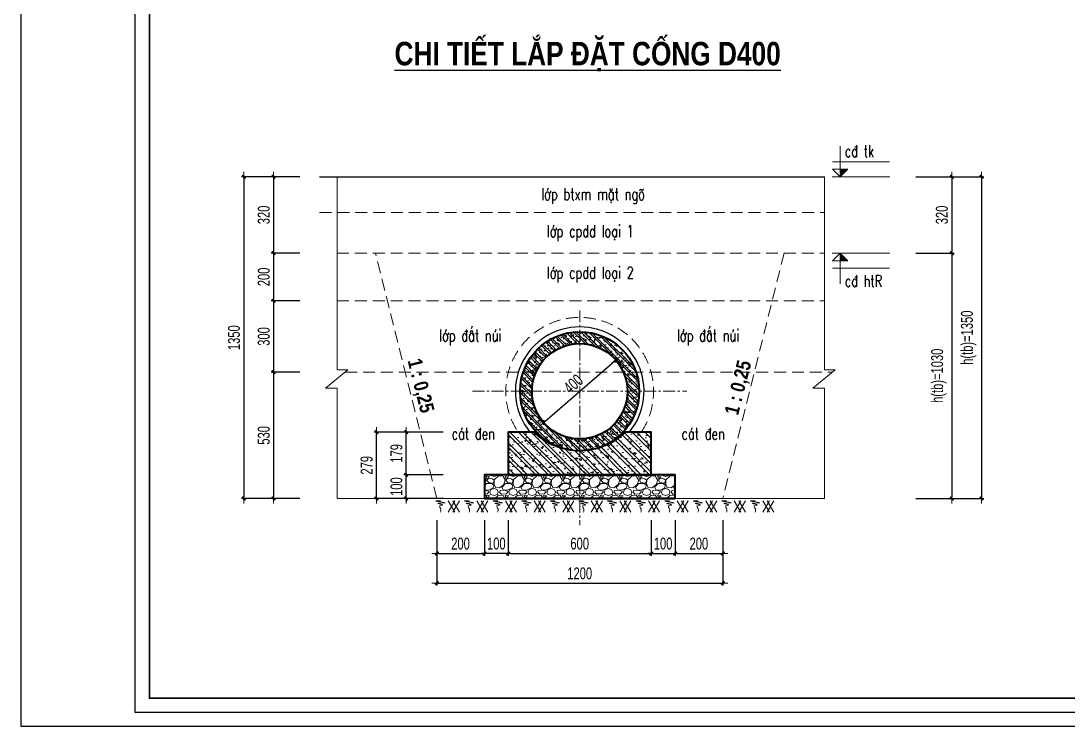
# Model space of a CAD drawing. Header units: inches. Extents: x 2792 to 53517, y -20644 to 27576.
# Drawn here: x 26431 to 30825, y 14196 to 17155 of the extents above; entities that cross this region are included whole.
import ezdxf
from ezdxf.enums import TextEntityAlignment as Align

# ---------------------------------------------------------------- set-up
doc = ezdxf.new("R2010")
doc.units = ezdxf.units.IN
doc.header["$MEASUREMENT"] = 0
doc.linetypes.add('CENTERX2', pattern=[4, 2.5, -0.5, 0.5, -0.5])
doc.linetypes.add('HIDDEN', pattern=[0.375, 0.25, -0.125])
for name, color, linetype, lineweight in [('2 - Text2', 2, 'Continuous', 20), ('LC Dim', 8, 'Continuous', 18), ('LC Hatch', 252, 'Continuous', 9), ('LC ISO', 153, 'Continuous', 13), ('LC Khac', 4, 'Continuous', 9), ('LC MANH DUT', 35, 'HIDDEN', 5), ('LC Net dam2', 6, 'Continuous', 40), ('LC Net manh', 9, 'Continuous', 5), ('LC Net thay', 7, 'Continuous', 25), ('LC Text1', 3, 'Continuous', 20), ('LC Text2', 7, 'Continuous', 25), ('TEXT', 7, 'Continuous', 20), ('THEP', 1, 'Continuous', 35), ('truc', 1, 'CENTERX2', 15)]:
    doc.layers.add(name, color=color, linetype=linetype, lineweight=lineweight)
doc.layers.add('ENTTNTHIETKE1', color=2, linetype='Continuous')
doc.layers.add('KHUNGTEN', color=5, linetype='Continuous')
doc.styles.add('EG 1', font='')
doc.styles.add('HOATBIF', font='hoatbif.shx', dxfattribs={"width": 0.7})
doc.styles.add('LC 3', font='vnsimli.shx', dxfattribs={"width": 0.75})
doc.styles.add('LC3', font='', dxfattribs={"width": 0.8})
doc.styles.add('TCK', font='', dxfattribs={"width": 0.85, "height": 200})
doc.styles.get('EG 1').set_extended_font_data('.VnAvantH', bold=True)
doc.styles.get('LC3').set_extended_font_data('.VnArialH', bold=True)
doc.styles.get('TCK').set_extended_font_data('.VnAvantH', bold=True)
doc.dimstyles.new('1-100(1-25)', dxfattribs={"dimscale": 25, "dimtxt": 2.5, "dimasz": 0.35, "dimexe": 0.5, "dimexo": 0, "dimgap": 0.8, "dimtad": 1, "dimdec": 0, "dimzin": 0, "dimdsep": 46, "dimtxsty": 'HOATBIF', "dimblk1": 'DOT', "dimblk2": 'DOT', "dimsah": 1, "dimcen": -1, "dimdle": 1, "dimclrd": 256, "dimclre": 256, "dimclrt": 4, "dimadec": 3, "dimazin": 2, "dimtfac": 0.3333333333333333, "dimtdec": 0, "dimtix": 1, "dimtmove": 2, "dimatfit": 3, "dimldrblk": 'DOT', "dimfxl": 1, "dimtvp": 0.8333333333333331, "dimtolj": 1, "dimtzin": 0, "dimarcsym": 0})

# ---------------------------------------------------------------- blocks, each defined once
blk = doc.blocks.new('TIEUDE1')
at = {"layer": '2 - Text2', "color": 7, "style": 'EG 1'}
blk.add_attdef('TIªU§Ò', text='', height=5, dxfattribs=at).set_placement((0, 0), align=Align.BOTTOM_CENTER)
blk.add_attdef('TL', text='', height=3, dxfattribs=at).set_placement((0, -2), align=Align.TOP_CENTER)
blk = doc.blocks.new('khung vpn')
at = {"layer": 'Defpoints'}
for p, q in [((52498.75819758818, -4195.445519303803), (52498.75819758818, -4235.275694307393)), ((52498.75819758818, -4235.275694307393), (52556.45964432618, -4235.275694307393))]:
    blk.add_line(p, q, dxfattribs=at)
at = {"layer": 'KHUNGTEN'}
blk.add_lwpolyline([(52556.24304850244, -4234.884980830777), (52502.04792260095, -4234.884980830777), (52502.04792260095, -4195.662115130224), (52556.24304850244, -4195.662115130224)], close=True, dxfattribs=at)
at = {"layer": 'THEP'}
blk.add_lwpolyline([(52555.83215303945, -4234.474085367845), (52502.45881806394, -4234.474085367845), (52502.45881806394, -4196.073010593269), (52555.83215303945, -4196.073010593269)], close=True, dxfattribs=at)
blk = doc.blocks.new('mat dat')
at = {"layer": 'LC Net manh'}
for p, q in [((2.00000000003638, 1.818989403545856e-12), (3.732050807600899, -2.999999999998181)), ((3.732050807600899, 1.818989403545856e-12), (2.00000000003638, -2.999999999998181)), ((3.14573417804786, 1.818989403545856e-12), (4.877784985619655, -2.999999999998181)), ((4.877784985619655, 1.818989403545856e-12), (3.14573417804786, -2.999999999998181))]:
    blk.add_line(p, q, dxfattribs=at)
blk.add_spline([(3.637978807091713e-11, 1.818989403545856e-12), (-1.212821380155219, -0.1153853967716714), (1.212817757594166, -0.5192312380622752), (-0.7507943602031446, -0.75), (0.5775310579992947, -1.096154158707577), (-0.2310153212529258, -1.326922920643483), (0.05775201904179994, -2.192308317416973), (3.637978807091713e-11, -2.999999999998181)], degree=3, dxfattribs=at)
blk = doc.blocks.new('*U159')
at = {"layer": 'LC Net manh', "xscale": 16.16576126750787, "yscale": 16.16576126750787, "zscale": 16.16576126750787}
blk.add_blockref('mat dat', (-28.63747561891214, 24.2486419012324), dxfattribs=at)
blk = doc.blocks.new('*U158')
at = {"layer": 'LC Net manh', "color": 0, "linetype": 'ByBlock', "lineweight": -2, "transparency": 16777216}
for p in [(0, 0), (120, 0), (240.0000000000001, 0), (360.0000000000001, 0), (480.0000000000001, 0), (600.0000000000001, 0), (720.0000000000002, 0), (840.0000000000002, 0), (960.0000000000002, 0), (1080, 0), (1200, 0), (1320, 0)]:
    blk.add_blockref('*U159', p, dxfattribs=at)
blk = doc.blocks.new('DOT')
at = {"layer": 'LC Dim'}
blk.add_line((-3, 0), (3, 0), dxfattribs=at)
at = {"layer": 'LC Dim', "color": 4}
blk.add_line((-1, -1), (1, 1), dxfattribs=at)
blk.add_lwpolyline([(0.5, 1), (-1, -0.5), (-0.5, -1), (1, 0.5)], close=True, dxfattribs=at)
blk = doc.blocks.new('*D250')
at = {"layer": 'Defpoints', "color": 0, "transparency": 16777216}
for p in [(28175.86688091682, 15059.48892376646), (28375.86688091682, 15059.48892376646), (28375.86688091682, 14920.46315335696)]:
    blk.add_point(p, dxfattribs=at)
at = {"layer": 'LC Dim', "lineweight": -2, "transparency": 16777216}
for p, q in [((28175.86688091682, 15059.48892376646), (28175.86688091682, 14910.46315335696)), ((28375.86688091682, 15059.48892376646), (28375.86688091682, 14910.46315335696)), ((28182.86688091682, 14920.46315335696), (28368.86688091682, 14920.46315335696))]:
    blk.add_line(p, q, dxfattribs=at)
at = {"layer": 'LC Dim', "lineweight": -2, "transparency": 16777216, "xscale": 7, "yscale": 7, "zscale": 7, "rotation": 180}
blk.add_blockref('DOT', (28175.86688091682, 14920.46315335696), dxfattribs=at)
at = {"layer": 'LC Dim', "lineweight": -2, "transparency": 16777216, "xscale": 7, "yscale": 7, "zscale": 7}
blk.add_blockref('DOT', (28375.86688091682, 14920.46315335696), dxfattribs=at)
at = {"layer": 'LC Dim', "color": 4, "transparency": 16777216, "insert": (28275.86688091682, 14961.46315335696), "char_height": 50, "attachment_point": 5, "style": 'HOATBIF'}
blk.add_mtext('\\A1;200', dxfattribs=at)
blk = doc.blocks.new('_Dot')
at = {"color": 0, "linetype": 'ByBlock', "lineweight": -2}
blk.add_line((-0.5, 0), (-1, 0), dxfattribs=at)
at = {"color": 0, "linetype": 'ByBlock', "const_width": 0.5}
blk.add_lwpolyline([(-0.25, 0, 1), (0.25, 0, 1)], format="xyb", close=True, dxfattribs=at)
blk = doc.blocks.new('*D251')
at = {"layer": 'Defpoints', "color": 0, "transparency": 16777216}
for p in [(28475.85474482732, 15059.48892376646), (29075.69240657049, 15059.48892376646), (29075.69240657049, 14920.46315335696)]:
    blk.add_point(p, dxfattribs=at)
at = {"layer": 'LC Dim', "lineweight": -2, "transparency": 16777216}
for p, q in [((28475.85474482732, 15059.48892376646), (28475.85474482732, 14910.46315335696)), ((29075.69240657049, 15059.48892376646), (29075.69240657049, 14910.46315335696)), ((28482.85474482732, 14920.46315335696), (29068.69240657049, 14920.46315335696))]:
    blk.add_line(p, q, dxfattribs=at)
at = {"layer": 'LC Dim', "lineweight": -2, "transparency": 16777216, "xscale": 7, "yscale": 7, "zscale": 7, "rotation": 180}
blk.add_blockref('DOT', (28475.85474482732, 14920.46315335696), dxfattribs=at)
at = {"layer": 'LC Dim', "lineweight": -2, "transparency": 16777216, "xscale": 7, "yscale": 7, "zscale": 7}
blk.add_blockref('DOT', (29075.69240657049, 14920.46315335696), dxfattribs=at)
at = {"layer": 'LC Dim', "color": 4, "transparency": 16777216, "insert": (28775.77357569891, 14961.46315335696), "char_height": 50, "attachment_point": 5, "style": 'HOATBIF'}
blk.add_mtext('\\A1;600', dxfattribs=at)
blk = doc.blocks.new('*D252')
at = {"layer": 'Defpoints', "color": 0, "transparency": 16777216}
for p in [(29175.84260849941, 15059.48892376646), (29375.86688091682, 15059.48892376646), (29375.86688091682, 14920.46315335696)]:
    blk.add_point(p, dxfattribs=at)
at = {"layer": 'LC Dim', "lineweight": -2, "transparency": 16777216}
for p, q in [((29175.84260849941, 15059.48892376646), (29175.84260849941, 14910.46315335696)), ((29375.86688091682, 15059.48892376646), (29375.86688091682, 14910.46315335696)), ((29182.84260849941, 14920.46315335696), (29368.86688091682, 14920.46315335696))]:
    blk.add_line(p, q, dxfattribs=at)
at = {"layer": 'LC Dim', "lineweight": -2, "transparency": 16777216, "xscale": 7, "yscale": 7, "zscale": 7, "rotation": 180}
blk.add_blockref('DOT', (29175.84260849941, 14920.46315335696), dxfattribs=at)
at = {"layer": 'LC Dim', "lineweight": -2, "transparency": 16777216, "xscale": 7, "yscale": 7, "zscale": 7}
blk.add_blockref('DOT', (29375.86688091682, 14920.46315335696), dxfattribs=at)
at = {"layer": 'LC Dim', "color": 4, "transparency": 16777216, "insert": (29275.85474470811, 14961.46315335696), "char_height": 50, "attachment_point": 5, "style": 'HOATBIF'}
blk.add_mtext('\\A1;200', dxfattribs=at)
blk = doc.blocks.new('*D253')
at = {"layer": 'Defpoints', "color": 0, "transparency": 16777216}
for p in [(28175.86688091682, 15059.48892376646), (29375.86688091682, 15059.48892376646), (29375.86688091682, 14795.46315335696)]:
    blk.add_point(p, dxfattribs=at)
at = {"layer": 'LC Dim', "lineweight": -2, "transparency": 16777216}
for p, q in [((28175.86688091682, 15059.48892376646), (28175.86688091682, 14785.46315335696)), ((29375.86688091682, 15059.48892376646), (29375.86688091682, 14785.46315335696)), ((28182.86688091682, 14795.46315335696), (29368.86688091682, 14795.46315335696))]:
    blk.add_line(p, q, dxfattribs=at)
at = {"layer": 'LC Dim', "lineweight": -2, "transparency": 16777216, "xscale": 7, "yscale": 7, "zscale": 7, "rotation": 180}
blk.add_blockref('DOT', (28175.86688091682, 14795.46315335696), dxfattribs=at)
at = {"layer": 'LC Dim', "lineweight": -2, "transparency": 16777216, "xscale": 7, "yscale": 7, "zscale": 7}
blk.add_blockref('DOT', (29375.86688091682, 14795.46315335696), dxfattribs=at)
at = {"layer": 'LC Dim', "color": 4, "transparency": 16777216, "insert": (28775.86688091682, 14836.46315335696), "char_height": 50, "attachment_point": 5, "style": 'HOATBIF'}
blk.add_mtext('\\A1;1200', dxfattribs=at)
blk = doc.blocks.new('*D225')
at = {"layer": 'Defpoints', "color": 0, "transparency": 16777216}
for p in [(30186.00000000001, 16500.83665322743), (30186.00000000001, 16180.83771563692), (30336.45361958375, 16180.83771563692)]:
    blk.add_point(p, dxfattribs=at)
at = {"layer": 'LC Dim', "lineweight": -2, "transparency": 16777216}
for p, q in [((30186.00000000001, 16500.83665322743), (30346.45361958375, 16500.83665322743)), ((30336.45361958375, 16493.83665322743), (30336.45361958375, 16187.83771563692)), ((30186.00000000001, 16180.83771563692), (30346.45361958375, 16180.83771563692))]:
    blk.add_line(p, q, dxfattribs=at)
at = {"layer": 'LC Dim', "lineweight": -2, "transparency": 16777216, "xscale": 7, "yscale": 7, "zscale": 7}
for p, rotation in [((30336.45361958375, 16500.83665322743), 90), ((30336.45361958375, 16180.83771563692), 270)]:
    blk.add_blockref('DOT', p, dxfattribs=dict(at, rotation=rotation))
at = {"layer": 'LC Dim', "color": 4, "transparency": 16777216, "insert": (30295.45361958375, 16340.83718443216), "char_height": 50, "attachment_point": 5, "rotation": 90, "style": 'HOATBIF'}
blk.add_mtext('\\A1;320', dxfattribs=at)
blk = doc.blocks.new('*D226')
at = {"layer": 'Defpoints', "color": 0, "transparency": 16777216}
for p in [(30186.00000000001, 16180.83771563692), (30186.00000000001, 15150.8368407514), (30336.95645770644, 15150.8368407514)]:
    blk.add_point(p, dxfattribs=at)
at = {"layer": 'LC Dim', "lineweight": -2, "transparency": 16777216}
for p, q in [((30186.00000000001, 16180.83771563692), (30346.95645770644, 16180.83771563692)), ((30336.95645770644, 16173.83771563692), (30336.95645770644, 15157.8368407514)), ((30186.00000000001, 15150.8368407514), (30346.95645770644, 15150.8368407514))]:
    blk.add_line(p, q, dxfattribs=at)
at = {"layer": 'LC Dim', "lineweight": -2, "transparency": 16777216, "xscale": 7, "yscale": 7, "zscale": 7}
for p, rotation in [((30336.95645770644, 16180.83771563692), 90), ((30336.95645770644, 15150.8368407514), 270)]:
    blk.add_blockref('DOT', p, dxfattribs=dict(at, rotation=rotation))
at = {"layer": 'LC Dim', "color": 4, "transparency": 16777216, "insert": (30282.8612196112, 15665.83727819415), "char_height": 50, "attachment_point": 5, "rotation": 90, "style": 'HOATBIF'}
blk.add_mtext('\\A1;h(tb)=1030', dxfattribs=at)
blk = doc.blocks.new('*D227')
at = {"layer": 'Defpoints', "color": 0, "transparency": 16777216}
for p in [(30186.00000000001, 16500.83665322743), (30186.00000000001, 15150.83684075186), (30461.95645770543, 15150.83684075186)]:
    blk.add_point(p, dxfattribs=at)
at = {"layer": 'LC Dim', "lineweight": -2, "transparency": 16777216}
for p, q in [((30186.00000000001, 16500.83665322743), (30471.95645770543, 16500.83665322743)), ((30461.95645770543, 16493.83665322743), (30461.95645770543, 15157.83684075186)), ((30186.00000000001, 15150.83684075186), (30471.95645770543, 15150.83684075186))]:
    blk.add_line(p, q, dxfattribs=at)
at = {"layer": 'LC Dim', "lineweight": -2, "transparency": 16777216, "xscale": 7, "yscale": 7, "zscale": 7}
for p, rotation in [((30461.95645770543, 16500.83665322743), 90), ((30461.95645770543, 15150.83684075186), 270)]:
    blk.add_blockref('DOT', p, dxfattribs=dict(at, rotation=rotation))
at = {"layer": 'LC Dim', "color": 4, "transparency": 16777216, "insert": (30407.86121961019, 15825.83674698963), "char_height": 50, "attachment_point": 5, "rotation": 90, "style": 'HOATBIF'}
blk.add_mtext('\\A1;h(tb)=1350', dxfattribs=at)
blk = doc.blocks.new('*D228')
at = {"layer": 'Defpoints', "color": 0, "transparency": 16777216}
for p in [(28375.86688091682, 15059.48892376646), (28475.85474482732, 15059.48892376646), (28375.86688091682, 14920.46315335696)]:
    blk.add_point(p, dxfattribs=at)
at = {"layer": 'LC Dim', "lineweight": -2, "transparency": 16777216}
for p, q in [((28375.86688091682, 15059.48892376646), (28375.86688091682, 14910.46315335696)), ((28475.85474482732, 15059.48892376646), (28475.85474482732, 14910.46315335696)), ((28368.86688091682, 14920.46315335696), (28361.86688091682, 14920.46315335696)), ((28475.85474482732, 14920.46315335696), (28375.86688091682, 14920.46315335696)), ((28482.85474482732, 14920.46315335696), (28489.85474482732, 14920.46315335696))]:
    blk.add_line(p, q, dxfattribs=at)
at = {"layer": 'LC Dim', "lineweight": -2, "transparency": 16777216, "xscale": 7, "yscale": 7, "zscale": 7}
blk.add_blockref('DOT', (28375.86688091682, 14920.46315335696), dxfattribs=at)
at = {"layer": 'LC Dim', "lineweight": -2, "transparency": 16777216, "xscale": 7, "yscale": 7, "zscale": 7, "rotation": 180}
blk.add_blockref('DOT', (28475.85474482732, 14920.46315335696), dxfattribs=at)
at = {"layer": 'LC Dim', "color": 4, "transparency": 16777216, "insert": (28425.86081287207, 14961.46315335696), "char_height": 50, "attachment_point": 5, "style": 'HOATBIF'}
blk.add_mtext('\\A1;100', dxfattribs=at)
blk = doc.blocks.new('*D229')
at = {"layer": 'Defpoints', "color": 0, "transparency": 16777216}
for p in [(29075.69240657049, 15059.48892376646), (29175.84260849941, 15059.48892376646), (29175.84260849941, 14920.46315335696)]:
    blk.add_point(p, dxfattribs=at)
at = {"layer": 'LC Dim', "lineweight": -2, "transparency": 16777216}
for p, q in [((29075.69240657049, 15059.48892376646), (29075.69240657049, 14910.46315335696)), ((29175.84260849941, 15059.48892376646), (29175.84260849941, 14910.46315335696)), ((29068.69240657049, 14920.46315335696), (29061.69240657049, 14920.46315335696)), ((29075.69240657049, 14920.46315335696), (29175.84260849941, 14920.46315335696)), ((29182.84260849941, 14920.46315335696), (29189.84260849941, 14920.46315335696))]:
    blk.add_line(p, q, dxfattribs=at)
at = {"layer": 'LC Dim', "lineweight": -2, "transparency": 16777216, "xscale": 7, "yscale": 7, "zscale": 7}
blk.add_blockref('DOT', (29075.69240657049, 14920.46315335696), dxfattribs=at)
at = {"layer": 'LC Dim', "lineweight": -2, "transparency": 16777216, "xscale": 7, "yscale": 7, "zscale": 7, "rotation": 180}
blk.add_blockref('DOT', (29175.84260849941, 14920.46315335696), dxfattribs=at)
at = {"layer": 'LC Dim', "color": 4, "transparency": 16777216, "insert": (29125.76750753495, 14961.46315335696), "char_height": 50, "attachment_point": 5, "style": 'HOATBIF'}
blk.add_mtext('\\A1;100', dxfattribs=at)
blk = doc.blocks.new('*D230')
at = {"layer": 'Defpoints', "color": 0, "transparency": 16777216}
for p in [(28926.65678107594, 15732.11615467145, -1.642242118255453e-08), (28926.65678107625, 15732.1161546711), (28624.89036984503, 15469.55752683225, -5.528282262210491e-08)]:
    blk.add_point(p, dxfattribs=at)
at = {"layer": 'LC Dim', "lineweight": -2, "transparency": 16777216}
for p, q in [((28926.65678107594, 15732.11615467145), (28933.22074677223, 15724.57199439032)), ((28630.17128204189, 15474.15230281908), (28921.37586887971, 15727.52137868391)), ((28624.89036984503, 15469.55752683225), (28631.45433554132, 15462.01336655112))]:
    blk.add_line(p, q, dxfattribs=at)
at = {"layer": 'LC Dim', "lineweight": -2, "transparency": 16777216, "xscale": 7, "yscale": 7, "zscale": 7}
for p, rotation in [((28926.65678107625, 15732.1161546711), 41.02563027464002), ((28624.89036984534, 15469.5575268319), 221.02563027464)]:
    blk.add_blockref('DOT', p, dxfattribs=dict(at, rotation=rotation))
at = {"layer": 'LC Dim', "color": 4, "transparency": 16777216, "insert": (28748.86131610728, 15631.76789790267), "char_height": 50, "attachment_point": 5, "rotation": 41.025630274640015, "style": 'HOATBIF'}
blk.add_mtext('\\A1;400', dxfattribs=at)
blk = doc.blocks.new('*D231')
at = {"layer": 'Defpoints', "color": 0, "transparency": 16777216}
for p in [(28047.95229041651, 15250.83684122916), (28203.24891254838, 15250.83684122916), (28203.24891254838, 15150.83684075279)]:
    blk.add_point(p, dxfattribs=at)
at = {"layer": 'LC Dim', "lineweight": -2, "transparency": 16777216}
for p, q in [((28203.24891254838, 15250.83684122916), (28037.95229041651, 15250.83684122916)), ((28047.95229041651, 15257.83684122916), (28047.95229041651, 15264.83684122916)), ((28047.95229041651, 15150.83684075279), (28047.95229041651, 15250.83684122916)), ((28203.24891254838, 15150.83684075279), (28037.95229041651, 15150.83684075279)), ((28047.95229041651, 15143.83684075279), (28047.95229041651, 15136.83684075279))]:
    blk.add_line(p, q, dxfattribs=at)
at = {"layer": 'LC Dim', "lineweight": -2, "transparency": 16777216, "xscale": 7, "yscale": 7, "zscale": 7}
for p, rotation in [((28047.95229041651, 15250.83684122916), 270), ((28047.95229041651, 15150.83684075279), 90)]:
    blk.add_blockref('DOT', p, dxfattribs=dict(at, rotation=rotation))
at = {"layer": 'LC Dim', "color": 4, "transparency": 16777216, "insert": (28006.95229041651, 15200.83684099097), "char_height": 50, "attachment_point": 5, "rotation": 90, "style": 'HOATBIF'}
blk.add_mtext('\\A1;100', dxfattribs=at)
blk = doc.blocks.new('*D232')
at = {"layer": 'Defpoints', "color": 0, "transparency": 16777216}
for p in [(28047.95229041651, 15429.91800988028), (28203.24891254838, 15429.91800988028), (28203.24891254838, 15250.83684122916)]:
    blk.add_point(p, dxfattribs=at)
at = {"layer": 'LC Dim', "lineweight": -2, "transparency": 16777216}
for p, q in [((28203.24891254838, 15429.91800988028), (28037.95229041651, 15429.91800988028)), ((28047.95229041651, 15257.83684122916), (28047.95229041651, 15422.91800988028)), ((28203.24891254838, 15250.83684122916), (28037.95229041651, 15250.83684122916))]:
    blk.add_line(p, q, dxfattribs=at)
at = {"layer": 'LC Dim', "lineweight": -2, "transparency": 16777216, "xscale": 7, "yscale": 7, "zscale": 7}
for p, rotation in [((28047.95229041651, 15429.91800988028), 90), ((28047.95229041651, 15250.83684122916), 270)]:
    blk.add_blockref('DOT', p, dxfattribs=dict(at, rotation=rotation))
at = {"layer": 'LC Dim', "color": 4, "transparency": 16777216, "insert": (28006.95229041651, 15340.37742555471), "char_height": 50, "attachment_point": 5, "rotation": 90, "style": 'HOATBIF'}
blk.add_mtext('\\A1;179', dxfattribs=at)
blk = doc.blocks.new('*D233')
at = {"layer": 'Defpoints', "color": 0, "transparency": 16777216}
for p in [(27922.95229041654, 15429.91800987981), (28082.00000000001, 15429.91800987981, -0.0001172501872254963), (28082.00000000001, 15150.83684075326, -0.0001172501872254963)]:
    blk.add_point(p, dxfattribs=at)
at = {"layer": 'LC Dim', "lineweight": -2, "transparency": 16777216}
for p, q in [((28082.00000000001, 15429.91800987981), (27912.95229041654, 15429.91800987981)), ((27922.95229041654, 15157.83684075326), (27922.95229041654, 15422.91800987981)), ((28082.00000000001, 15150.83684075326), (27912.95229041654, 15150.83684075326))]:
    blk.add_line(p, q, dxfattribs=at)
at = {"layer": 'LC Dim', "lineweight": -2, "transparency": 16777216, "xscale": 7, "yscale": 7, "zscale": 7}
for p, rotation in [((27922.95229041654, 15429.91800987981), 90), ((27922.95229041654, 15150.83684075326), 270)]:
    blk.add_blockref('DOT', p, dxfattribs=dict(at, rotation=rotation))
at = {"layer": 'LC Dim', "color": 4, "transparency": 16777216, "insert": (27881.95229041654, 15290.37742531652), "char_height": 50, "attachment_point": 5, "rotation": 90, "style": 'HOATBIF'}
blk.add_mtext('\\A1;279', dxfattribs=at)
blk = doc.blocks.new('*D234')
at = {"layer": 'Defpoints', "color": 0, "transparency": 16777216}
for p in [(27601.50000000001, 16500.83771563738), (27491.39394768303, 16180.83771563738), (27601.50000000001, 16180.83771563738)]:
    blk.add_point(p, dxfattribs=at)
at = {"layer": 'LC Dim', "lineweight": -2, "transparency": 16777216}
for p, q in [((27601.50000000001, 16500.83771563738), (27481.39394768303, 16500.83771563738)), ((27491.39394768303, 16493.83771563738), (27491.39394768303, 16187.83771563738)), ((27601.50000000001, 16180.83771563738), (27481.39394768303, 16180.83771563738))]:
    blk.add_line(p, q, dxfattribs=at)
at = {"layer": 'LC Dim', "lineweight": -2, "transparency": 16777216, "xscale": 7, "yscale": 7, "zscale": 7}
for p, rotation in [((27491.39394768303, 16500.83771563738), 90), ((27491.39394768303, 16180.83771563738), 270)]:
    blk.add_blockref('DOT', p, dxfattribs=dict(at, rotation=rotation))
at = {"layer": 'LC Dim', "color": 4, "transparency": 16777216, "insert": (27450.39394768303, 16340.83771563737), "char_height": 50, "attachment_point": 5, "rotation": 90, "style": 'HOATBIF'}
blk.add_mtext('\\A1;320', dxfattribs=at)
blk = doc.blocks.new('*D235')
at = {"layer": 'Defpoints', "color": 0, "transparency": 16777216}
for p in [(27601.50000000001, 16180.83771563738), (27491.39394768312, 15980.83771563738), (27601.50000000001, 15980.83771563738)]:
    blk.add_point(p, dxfattribs=at)
at = {"layer": 'LC Dim', "lineweight": -2, "transparency": 16777216}
for p, q in [((27601.50000000001, 16180.83771563738), (27481.39394768312, 16180.83771563738)), ((27491.39394768312, 16173.83771563738), (27491.39394768312, 15987.83771563738)), ((27601.50000000001, 15980.83771563738), (27481.39394768312, 15980.83771563738))]:
    blk.add_line(p, q, dxfattribs=at)
at = {"layer": 'LC Dim', "lineweight": -2, "transparency": 16777216, "xscale": 7, "yscale": 7, "zscale": 7}
for p, rotation in [((27491.39394768312, 16180.83771563738), 90), ((27491.39394768312, 15980.83771563738), 270)]:
    blk.add_blockref('DOT', p, dxfattribs=dict(at, rotation=rotation))
at = {"layer": 'LC Dim', "color": 4, "transparency": 16777216, "insert": (27450.39394768312, 16080.83771563737), "char_height": 50, "attachment_point": 5, "rotation": 90, "style": 'HOATBIF'}
blk.add_mtext('\\A1;200', dxfattribs=at)
blk = doc.blocks.new('*D236')
at = {"layer": 'Defpoints', "color": 0, "transparency": 16777216}
for p in [(27601.50000000001, 15980.83771563738), (27491.39394768318, 15680.83771563738), (27601.50000000001, 15680.83771563738)]:
    blk.add_point(p, dxfattribs=at)
at = {"layer": 'LC Dim', "lineweight": -2, "transparency": 16777216}
for p, q in [((27601.50000000001, 15980.83771563738), (27481.39394768318, 15980.83771563738)), ((27491.39394768318, 15973.83771563738), (27491.39394768318, 15687.83771563738)), ((27601.50000000001, 15680.83771563738), (27481.39394768318, 15680.83771563738))]:
    blk.add_line(p, q, dxfattribs=at)
at = {"layer": 'LC Dim', "lineweight": -2, "transparency": 16777216, "xscale": 7, "yscale": 7, "zscale": 7}
for p, rotation in [((27491.39394768318, 15980.83771563738), 90), ((27491.39394768318, 15680.83771563738), 270)]:
    blk.add_blockref('DOT', p, dxfattribs=dict(at, rotation=rotation))
at = {"layer": 'LC Dim', "color": 4, "transparency": 16777216, "insert": (27450.39394768318, 15830.83771563737), "char_height": 50, "attachment_point": 5, "rotation": 90, "style": 'HOATBIF'}
blk.add_mtext('\\A1;300', dxfattribs=at)
blk = doc.blocks.new('*D237')
at = {"layer": 'Defpoints', "color": 0, "transparency": 16777216}
for p in [(27601.50000000001, 15680.83771563738), (27491.39394768324, 15150.83684075186), (27601.50000000001, 15150.83684075186)]:
    blk.add_point(p, dxfattribs=at)
at = {"layer": 'LC Dim', "lineweight": -2, "transparency": 16777216}
for p, q in [((27601.50000000001, 15680.83771563738), (27481.39394768324, 15680.83771563738)), ((27491.39394768324, 15673.83771563738), (27491.39394768324, 15157.83684075186)), ((27601.50000000001, 15150.83684075186), (27481.39394768324, 15150.83684075186))]:
    blk.add_line(p, q, dxfattribs=at)
at = {"layer": 'LC Dim', "lineweight": -2, "transparency": 16777216, "xscale": 7, "yscale": 7, "zscale": 7}
for p, rotation in [((27491.39394768324, 15680.83771563738), 90), ((27491.39394768324, 15150.83684075186), 270)]:
    blk.add_blockref('DOT', p, dxfattribs=dict(at, rotation=rotation))
at = {"layer": 'LC Dim', "color": 4, "transparency": 16777216, "insert": (27450.39394768323, 15415.83727819461), "char_height": 50, "attachment_point": 5, "rotation": 90, "style": 'HOATBIF'}
blk.add_mtext('\\A1;530', dxfattribs=at)
blk = doc.blocks.new('*D238')
at = {"layer": 'Defpoints', "color": 0, "transparency": 16777216}
for p in [(27601.50000000001, 16500.83771563738), (27366.39394768321, 15150.83684075186), (27601.50000000001, 15150.83684075186)]:
    blk.add_point(p, dxfattribs=at)
at = {"layer": 'LC Dim', "lineweight": -2, "transparency": 16777216}
for p, q in [((27601.50000000001, 16500.83771563738), (27356.39394768321, 16500.83771563738)), ((27366.39394768321, 16493.83771563738), (27366.39394768321, 15157.83684075186)), ((27601.50000000001, 15150.83684075186), (27356.39394768321, 15150.83684075186))]:
    blk.add_line(p, q, dxfattribs=at)
at = {"layer": 'LC Dim', "lineweight": -2, "transparency": 16777216, "xscale": 7, "yscale": 7, "zscale": 7}
for p, rotation in [((27366.39394768321, 16500.83771563738), 90), ((27366.39394768321, 15150.83684075186), 270)]:
    blk.add_blockref('DOT', p, dxfattribs=dict(at, rotation=rotation))
at = {"layer": 'LC Dim', "color": 4, "transparency": 16777216, "insert": (27325.39394768321, 15825.83727819461), "char_height": 50, "attachment_point": 5, "rotation": 90, "style": 'HOATBIF'}
blk.add_mtext('\\A1;1350', dxfattribs=at)
blk = doc.blocks.new('CT')
at = {"layer": 'LC Khac'}
blk.add_hatch(color=252, dxfattribs=at).paths.add_polyline_path([(3.250706634060648, 1.596954857551422), (1.638695725137124, 1.596954857551394), (1.638695725137124, -5.457000000000001e-12)])
at = {"layer": 'LC Khac', "color": 9, "ltscale": 50}
for p, q in [((0.0459908282791446, 3.140833880472456), (11.99931321454046, 3.140833880472456)), ((12.09109892264804, 0), (0, 0))]:
    blk.add_line(p, q, dxfattribs=at)
for points in [[(1.638695725137139, 6.427505574464246), (1.638695725137139, -5.457000000000001e-12)], [(1.638695725137139, -5.457000000000001e-12), (0.0266848164974221, 1.596954857551394), (1.638695725137139, 1.596954857551394)], [(1.638695725137139, -5.457000000000001e-12), (3.25070663406062, 1.596954857551394), (1.638695725137139, 1.596954857551394)]]:
    blk.add_lwpolyline(points, dxfattribs=at)
at = {"layer": 'LC Khac', "color": 3, "style": 'LC 3', "width": 0.75}
blk.add_attdef('CT', (1.905322591842774, 3.502511696681693), '', height=2.2, dxfattribs=at)

msp = doc.modelspace()

# ---------------------------------------------------------------- hatches: boundary and pattern name
at = {"layer": 'LC Hatch', "ltscale": 2}
h = msp.add_hatch(dxfattribs=at)
h.set_pattern_fill('BTCT', color=256, scale=6, angle=90, style=0)
h.set_pattern_definition([(139.9999999999999, (-1272125.487616742, 1121446.546405437), (3.765128098955709, 43.03561095604521), [4.500000000000001, -49.5]), (85.00000000000001, (-1272125.487616742, 1121446.546405437), (-45.13152802200071, -8.325080016779998), [3.6, -39.59999999999999]), (190.4514, (-1272125.173856223, 1121450.132706287), (-41.36637252365721, 34.7105629028413), [3.82441139999998, -42.06852671999968]), (136.1842, (-1272137.487616742, 1121446.546405437), (9.931140859741088, 64.03446291753868), [6.749999999999944, -74.2499999999991]), (186.6356, (-1272136.66001817, 1121451.882609966), (-58.4470722540265, 56.07976233292221), [5.736617279999996, -63.10277999999994]), (81.18420000000005, (-1272137.487616742, 1121446.546405437), (-58.44711605551948, 56.07971670801764), [5.4, -59.4]), (110.9999999999999, (-1272134.487616623, 1121452.546405437), (24.15713343992033, 35.81442312710769), [4.499999999999963, -49.49999999999969]), (56.00000000000004, (-1272134.487616623, 1121452.546405437), (-43.50900270281118, 14.59891991529491), [3.6, -39.59999999999999]), (161.4514, (-1272132.47452029, 1121455.530939224), (-19.35182980259714, 50.41335771488939), [3.824411399999992, -42.06852671999987]), (127.5, (-1272125.487616742, 1121446.546405437), (-19.97363122987869, 0.7295913190374413), [0, -39.11999999999999, 0, -40.2, 0, -39.75]), (97.49999999999987, (-1272125.487616742, 1121446.546405437), (-23.66470271294162, 15.78417224652892), [0, -22.91999999999999, 0, -38.21999999999999, 0, -15.15]), (57.49999999999999, (-1272125.487616742, 1121433.166405323), (1.353292304062787, 32.02934617034455), [0, -14.99999999999989, 0, -46.79999999999955, 0, -62.09999999999955]), (47.5, (-1272125.487616623, 1121427.1664058), (-6.006298939939062, 34.99117016054317), [0, -19.49999999999999, 0, -31.07999999999999, 0, -44.09999999999999]), (135, (-1272125.487616742, 1121446.546405437), (-15.90990257669732, -15.90990257669732), []), (135, (-1272125.487616623, 1121457.153007152), (-15.90990257669732, -15.90990257669732), [])])
h.paths.add_polyline_path([(28525.77357546049, 15600.83684075185, -0.4142135623730951), (28775.7735755797, 15850.83684075185), (28775.7735755797, 15800.83684027502, 0.4142135623730951), (28575.77357534128, 15600.83684075185, 0.4142135623730951), (28775.77357546049, 15400.83684027502), (28775.7735755797, 15350.83684075185, -0.4142135623730951)])
h.paths.add_polyline_path([(28975.77357546049, 15600.83684075185, 0.4142135623730951), (28775.7735755797, 15800.83684027502), (28775.7735755797, 15850.83684075185, -0.4142135623730951), (29025.77357546049, 15600.83684075185, -0.4142135623730951), (28775.7735755797, 15350.83684075185), (28775.77357546049, 15400.83684027502, 0.4142135623730951)])
at = {"layer": 'LC Hatch'}
h = msp.add_hatch(dxfattribs=at)
h.set_pattern_fill('BTCT', color=256, scale=10, angle=90, style=0)
h.set_pattern_definition([(139.9999999999999, (-1272126.622864092, 1121443.796970013), (6.275213498259515, 71.72601826007535), [7.5, -82.5]), (85.00000000000001, (-1272126.622864092, 1121443.796970013), (-75.21921337000119, -13.8751333613), [6, -66]), (190.4514, (-1272126.099930013, 1121449.774138096), (-68.94395420609537, 57.85093817140217), [6.374018999999961, -70.11421119999937]), (136.1842, (-1272146.622864092, 1121443.796970013), (16.55190143290181, 106.7241048625644), [11.24999999999989, -123.7499999999991]), (186.6356, (-1272145.243533337, 1121452.690644386), (-97.41178709004419, 93.46627055487033), [9.561028799999992, -105.1712999999999]), (81.18420000000005, (-1272146.622864092, 1121443.796970013), (-97.41186009253245, 93.46619451336272), [9.000000000000002, -99]), (110.9999999999999, (-1272141.622863973, 1121453.796970013), (40.26188906653389, 59.69070521184617), [7.499999999999963, -82.4999999999994]), (56.00000000000004, (-1272141.622863973, 1121453.796970013), (-72.51500450468531, 24.33153319215818), [6, -66]), (161.4514, (-1272138.267703259, 1121458.771193149), (-32.25304967099523, 84.02226285814899), [6.374018999999984, -70.11421119999973]), (127.5, (-1272126.622864092, 1121443.796970013), (-33.28938538313115, 1.215985531729069), [0, -65.19999999999999, 0, -67, 0, -66.25]), (97.49999999999987, (-1272126.622864092, 1121443.796970013), (-39.44117118823603, 26.30695374421487), [0, -38.19999999999999, 0, -63.69999999999999, 0, -25.24999999999999]), (57.49999999999999, (-1272126.622863973, 1121421.496969822), (2.255487173437979, 53.3822436172409), [0, -24.99999999999978, 0, -77.99999999999912, 0, -103.4999999999991]), (47.5, (-1272126.622863973, 1121411.496970299), (-10.01049823323177, 58.31861693423862), [0, -32.49999999999999, 0, -51.79999999999998, 0, -73.49999999999996]), (135, (-1272126.622864092, 1121443.796970013), (-26.51650429449554, -26.51650429449553), []), (135, (-1272126.622863973, 1121461.474639538), (-26.51650429449554, -26.51650429449553), [])])
h.paths.add_polyline_path([(28475.85474482732, 15429.91800988027), (28584.85474470811, 15429.91800988027, 0.1989123673809952), (28775.7735755797, 15350.83684075185, 0.1989123673809951), (28966.69240657049, 15429.91800988027), (29075.69240657049, 15429.91800988027), (29075.69240657049, 15250.83684122869), (28775.7735755797, 15250.83684075185), (28475.85474482732, 15250.83684122869)])
h = msp.add_hatch(dxfattribs=at)
h.set_pattern_fill('GRAVEL', color=256, scale=80, angle=-7.505904351853564e-17)
h.set_pattern_definition([(228.0127999999999, (94233.48776260571, 63337.65749037571), (-639.999858572653, -720.0001073285797), [10.76288, -1065.52704]), (184.9697, (94226.28776267724, 63329.65749037571), (960.000084121411, 79.99930456056416), [18.46944, -1828.474]), (132.5103999999999, (94207.88776282029, 63328.05749047108), (799.9992574677449, -880.0006939096959), [13.02303999999999, -1289.282559999999]), (267.2737, (94176.6877627726, 63308.05749047108), (79.99968141817524, 1600.000023597877), [16.81903999999998, -1665.084639999999]), (292.8337, (94175.88776270108, 63291.25749075718), (-400.0007924349712, 959.999712942222), [16.4924, -1632.74984]), (357.2737, (94182.28776279645, 63276.05749094792), (-1600.000023597877, 79.99968141817533), [16.81904, -1665.08464]), (37.6942, (94199.08776274876, 63275.25749075718), (-1040.000587649438, -799.9992324128424), [22.24232, -2201.98792]), (72.2553, (94216.6877626534, 63288.85749066182), (560.0008610164327, 1759.999698499135), [20.99904, -2078.90568]), (121.4295999999999, (94223.08776286797, 63308.85749066182), (-640.0006587341092, 1039.999602919405), [16.87599999999997, -1670.725839999998]), (175.2364, (94214.28776279645, 63323.25749075718), (880.0000757055668, -79.99932261290084), [19.26655999999976, -944.0610399999923]), (222.3973999999999, (94195.08776274876, 63324.85749066182), (-960.0005880858589, -879.9993665611296), [24.91584, -2466.67]), (138.8140999999999, (94255.88776258187, 63307.25749075718), (-560.0002357444572, 479.9997850674205), [8.504080000000002, -841.9075200000001]), (171.4692, (94249.48776284413, 63312.85749066182), (1039.99986278521, -160.0006328031832), [16.17895999999977, -1601.720879999985]), (225, (94233.48776272492, 63315.25749075718), (-8.986586437919879e-15, -80.00002475591619), [11.31368, -101.82336]), (203.1985999999999, (94227.88776282029, 63324.85749066182), (399.999978453366, 160.0001060211883), [6.092640000000001, -603.1692]), (291.8013999999999, (94222.28776279645, 63322.45749056645), (-79.9999928400519, 240.0000218408616), [8.61624, -422.19696]), (30.9638, (94225.48776284413, 63314.45749104329), (239.9998417830398, 160.0001986832586), [13.99431999999981, -452.481839999994]), (161.5651, (94237.48776284413, 63321.65749085255), (160.000034767437, -79.99987225781662), [10.11927999999992, -242.8629599999987]), (16.38950000000001, (94175.88776282029, 63322.45749056645), (800.0001758729568, 239.9994167854376), [14.176, -1403.4276]), (70.3462, (94189.48776272492, 63326.45749104329), (-319.9996197897397, -880.0001708484979), [11.89288, -1177.39264]), (293.1986, (94237.48776272492, 63337.65749037571), (-160.0001060211883, 399.999978453366), [12.18519999999999, -597.0766399999998]), (343.6104999999999, (94242.28776279645, 63326.45749104329), (-800.0001758729566, 239.9994167854379), [14.17599999999981, -1403.427599999975]), (339.444, (94175.88776282029, 63272.85749066182), (-400.0001475633939, 159.9996797137267), [13.67039999999999, -669.8499199999997]), (294.7751, (94188.6877627726, 63268.05749094792), (-399.9993751396136, 880.0002737471294), [11.45423999999981, -1133.971439999975]), (66.80140000000002, (94238.28776267724, 63257.65749085255), (160.0001060211884, 399.999978453366), [12.1852, -597.07664]), (17.35400000000001, (94243.08776286797, 63268.85749066182), (-1040.000161527747, -319.9995601807295), [13.41047999999999, -1327.633919999999]), (69.444, (94199.08776274876, 63257.65749085255), (-159.9996797137269, -400.0001475633937), [6.835200000000001, -676.68512]), (101.3098999999999, (94233.48776272492, 63257.65749085255), (-79.99981057292842, 320.0000601784762), [4.079199999999942, -403.8423199999963]), (165.9638, (94232.6877627726, 63261.65749085255), (240.0000436791792, -79.99984458889966), [16.49239999999999, -313.3559999999998]), (186.009, (94216.6877627726, 63265.65749085255), (799.9999800724833, 79.99994539854731), [15.284, -1513.11384]), (303.6900999999999, (94225.48776272492, 63307.25749075718), (-80.00010676057526, 159.9999646216928), [11.53776, -276.90632]), (353.1572, (94231.88776270108, 63297.65749085255), (1359.999949238284, -160.0006398339809), [20.14352, -1994.205039999999]), (60.94540000000001, (94251.88776270108, 63295.25749075718), (-320.0000021759423, -560.0000307655748), [8.236479999999863, -815.4139199999912]), (90, (94255.88776258187, 63302.45749056645), (-79.99999999999999, 80), [4.8, -75.19999999999999]), (120.2564, (94215.08776274876, 63268.05749094792), (319.9995909442155, -560.0001964683787), [11.11392, -1100.2816]), (48.01280000000001, (94209.48776272492, 63277.65749085255), (639.9998585726529, 720.0001073285802), [21.52576, -1054.76416]), (360, (94223.88776258187, 63293.65749085255), (80, 80), [20.8, -59.2]), (325.3048, (94244.6877626534, 63293.65749085255), (-799.9995407190022, 560.0006887675567), [12.64912, -1252.26192]), (254.0545999999999, (94255.08776274876, 63286.45749104329), (-79.99999114371049, -320.0000101321721), [11.64816, -570.7606399999999]), (207.6459999999999, (94251.88776282029, 63275.25749075718), (-1519.999664574367, -800.0006170535344), [18.9652, -1877.55792]), (175.4261, (94235.08776274876, 63266.45749104329), (-1040.000044664971, 79.99958409288672), [20.06391999999961, -1986.325919999975])])
h.paths.add_polyline_path([(28375.85474470811, 15250.83684122869), (29175.85474470811, 15250.83684122869), (29175.85474470811, 15150.83684075185), (28375.85474470811, 15150.83684075185)])

# ---------------------------------------------------------------- linework, layer by layer
at = {"layer": 'LC ISO'}
msp.add_line((27757.75683092239, 15150.83684075185, 0.0001172501888848597), (29802.42752395076, 15150.83684075185, 0.0001172501888848597), dxfattribs=at)
at = {"layer": 'LC ISO', "elevation": 0.0001172501882015966}
for points in [[(27758.15963762167, 15150.83684075185), (27757.75683092263, 15613.8468481915), (27709.75683092263, 15613.8468481915), (27803.25683092263, 15690.3468481915), (27757.75683092263, 15690.3468481915), (27757.75683092263, 16500.83771563738)], [(29802.42752395076, 15150.83684075185), (29802.427523951, 15613.8468481915), (29754.427523951, 15613.8468481915), (29847.927523951, 15690.3468481915), (29802.427523951, 15690.3468481915), (29802.427523951, 16500.83771563738)]]:
    msp.add_lwpolyline(points, dxfattribs=at)
at = {"layer": 'LC MANH DUT', "ltscale": 200}
for p, q in [((27684.31217614786, 16350.83771563738, 0.0001172337648043138), (29802.427523951, 16350.83771563738, 0.0001172337648043138)), ((27757.75683092263, 16180.83771563738, 0.0001172337648043138), (29802.427523951, 16180.83771563738, 0.0001172337648043138)), ((27757.75683092263, 15980.83771563738, 0.0001172337648043138), (29802.427523951, 15980.83771563738, 0.0001172337648043138)), ((27791.63455780093, 15680.83771563738, 0.0001172337648043138), (29836.3052508293, 15680.83771563738, 0.0001172337648043138))]:
    msp.add_line(p, q, dxfattribs=at)
at = {"layer": 'LC MANH DUT', "ltscale": 200, "elevation": 0.0001172501882015966}
msp.add_lwpolyline([(29633.34282722077, 16180.83771563738), (29375.84260849941, 15150.83684075185), (28175.86688091694, 15150.83684075185), (27918.36666219545, 16180.83771563737)], dxfattribs=at)
at = {"layer": 'LC MANH DUT', "ltscale": 200}
msp.add_arc((28775.77357546049, 15600.83684075185, 0.0001172337648043138), 309.9999999999083, 326.5402487172699, 213.4597512827301, dxfattribs=at)
at = {"layer": 'LC Net dam2'}
msp.add_line((29175.84260849941, 15150.83684075185, 0.0001172501891776969), (28375.86688091682, 15150.83684075279, 0.0001172501862493961), dxfattribs=at)
at = {"layer": 'LC Net dam2', "elevation": 0.0001172501882015966}
msp.add_lwpolyline([(28775.7735755797, 15250.83684075185), (29075.69240657049, 15250.83684122869), (29075.69240657049, 15429.91800988027), (28966.69240657049, 15429.91800988027, -0.1989123673809951), (28775.7735755797, 15350.83684075185, -0.1989123673809952), (28584.85474470811, 15429.91800988027), (28475.85474482732, 15429.91800988027), (28475.85474482732, 15250.83684122869)], format="xyb", close=True, dxfattribs=at)
msp.add_lwpolyline([(29175.85474470811, 15150.83684075185), (29175.85474470811, 15250.83684122869), (28375.85474470811, 15250.83684122869), (28375.85474470811, 15150.83684075185)], close=True, dxfattribs=at)
at = {"layer": 'LC Net dam2'}
for radius in [250, 200]:
    msp.add_circle((28775.77357546049, 15600.83684075185, 0.0001172337648043138), radius, dxfattribs=at)
at = {"layer": 'LC Net thay'}
msp.add_line((27684.31217614786, 16500.83771563738, 0.0001172337648043138), (29802.427523951, 16500.83771563738, 0.0001172337648043138), dxfattribs=at)
for start, end in [(90, 219.2742262738755), (320.7257737261245, 90)]:
    msp.add_arc((28775.77357546049, 15600.83684075185, 0.0001172337648043138), 270, start, end, dxfattribs=at)
at = {"layer": 'truc', "ltscale": 20}
for p, q in [((28775.77357546049, 15940.30431431373, 0.0001172337648043138), (28775.77357546049, 15038.58884075172, 0.0001172337648043138)), ((28326.41629546049, 15600.83684075185, 0.0001172337648043138), (29225.13085546048, 15600.83684075185, 0.0001172337648043138))]:
    msp.add_line(p, q, dxfattribs=at)

# ---------------------------------------------------------------- block references
at = {"layer": 'ENTTNTHIETKE1', "color": 6, "xscale": 145.5769351532813, "yscale": 145.5769351532813, "zscale": 145.5769351532813}
msp.add_blockref('khung vpn', (-7616176.923802505, 630754.5175270941, 0.0001172501881691601), dxfattribs=at)
at = {"layer": 'LC Net manh'}
msp.add_blockref('*U158', (28220.69990076609, 15117.50955134797, 0.0001172501882015966), dxfattribs=at)
at = {"layer": 'LC Text1'}
ref = msp.add_blockref('CT', (29835.64419752957, 16500.83771563738, 0.0001172337648043138), dxfattribs=dict(at, xscale=20.00000000003746, yscale=20.00000000003746, zscale=20.00000000003746))
ref.add_attrib('CT', 'c® tk', (29888.41811203401, 16583.65439324777, 0.0001172337648043138), dxfattribs={"color": 4, "height": 49.60317588975911, "style": 'LC 3', "width": 0.7})
ref = msp.add_blockref('CT', (29835.64419752957, 16180.83771563738, 0.0001172337648043138), dxfattribs=dict(at, xscale=-20.00000000003746, yscale=20.00000000003746, zscale=20.00000000003746, rotation=180))
ref.add_attrib('CT', 'c® htR', (29888.41811203401, 16038.96963815807, 0.0001172337648043138), dxfattribs={"color": 4, "height": 49.60317588975911, "style": 'LC 3', "width": 0.7})
at = {"layer": 'LC Text2'}
ref = msp.add_blockref('TIEUDE1', (28809.09037551267, 16939.13586475886, 0.0001172501891776969), dxfattribs=dict(at, xscale=20.00000000003866, yscale=20.00000000003866, zscale=20.00000000003866))
ref.add_attrib('TIªU§Ò', '%%Uchi tiÕt l¾p ®Æt cèng d400', dxfattribs={"color": 7, "height": 98.4882920506048, "style": 'LC3', "width": 0.8}).set_placement((28809.09037551267, 16939.13586475886, 0.0001172501891776969), align=Align.BOTTOM_CENTER)

# ---------------------------------------------------------------- texts
at = {"layer": 'LC Text1', "color": 3, "style": 'LC 3', "width": 0.7}
for s, p in [('líp btxm mÆt ngâ', (29049.66666666667, 16403.5)), ('líp cpdd lo¹i 1', (29002.66666666667, 16248)), ('líp cpdd lo¹i 2', (29002.66666666667, 16073.5)), ('líp ®Êt nói', (28447, 15810)), ('líp ®Êt nói', (29445, 15810)), ('c¸t ®en', (28420, 15398)), ('c¸t ®en', (29384.5, 15398))]:
    msp.add_text(s, height=50, dxfattribs=at).set_placement(p, align=Align.RIGHT)
at = {"layer": 'TEXT', "style": 'TCK', "width": 0.85}
for rotation, p in [(284.1402647195936, (28053.07018636965, 15729.63661152198, 0.0001172501882015966)), (75.85973528024923, (29440.08224803635, 15497.20265237456, 0.0001172501882015966))]:
    msp.add_text('1 : 0,25', height=60, rotation=rotation, dxfattribs=at).set_placement(p)

# ---------------------------------------------------------------- dimensions: what is measured, and where the dimension line sits
at = {"layer": 'LC Dim'}
for base, p1, p2, picture, middle in [((27366.39394768321, 15150.83684075186), (27601.5, 16500.83771563738), (27601.5, 15150.83684075186), '*D238', (27325.39394768321, 15825.83727819461)), ((27491.39394768303, 16180.83771563738), (27601.5, 16500.83771563738), (27601.5, 16180.83771563737), '*D234', (27450.39394768303, 16340.83771563737)), ((30336.45361958375, 16180.83771563692), (30186, 16500.83665322742), (30186, 16180.83771563691), '*D225', (30295.45361958375, 16340.83718443216)), ((27491.39394768312, 15980.83771563738), (27601.5, 16180.83771563737), (27601.5, 15980.83771563738), '*D235', (27450.39394768312, 16080.83771563737)), ((27491.39394768318, 15680.83771563738), (27601.5, 15980.83771563738), (27601.5, 15680.83771563738), '*D236', (27450.39394768318, 15830.83771563737)), ((27491.39394768324, 15150.83684075186), (27601.5, 15680.83771563738), (27601.5, 15150.83684075186), '*D237', (27450.39394768323, 15415.83727819461)), ((27922.95229041654, 15429.91800987981, 0.0001172501872254963), (28082, 15150.83684075325), (28082, 15429.9180098798), '*D233', (27881.95229041654, 15290.37742531652, 0.0001172501872254963)), ((28047.95229041651, 15429.91800988028, 0.0001172501872254963), (28203.24891254836, 15250.83684122916, 0.0001172501872254963), (28203.24891254836, 15429.91800988027, 0.0001172501872254963), '*D232', (28006.95229041651, 15340.37742555471, 0.0001172501872254963)), ((28047.95229041651, 15250.83684122916, 0.0001172501872254963), (28203.24891254836, 15150.83684075279, 0.0001172501872254963), (28203.24891254836, 15250.83684122916, 0.0001172501872254963), '*D231', (28006.95229041651, 15200.83684099097, 0.0001172501872254963))]:
    dim = msp.add_linear_dim(base=base, p1=p1, p2=p2, angle=90, dimstyle='1-100(1-25)', override={"dimscale": 20}, dxfattribs=at)
    dim.commit()
    dim.dimension.update_dxf_attribs({"geometry": picture, "text_midpoint": middle})
for base, p1, p2, picture, middle in [((30461.95645770543, 15150.83684075186), (30186, 16500.83665322742), (30186, 15150.83684075185), '*D227', (30407.86121961019, 15825.83674698963)), ((30336.95645770644, 15150.8368407514), (30186, 16180.83771563692), (30186, 15150.83684075139), '*D226', (30282.8612196112, 15665.83727819415))]:
    dim = msp.add_linear_dim(base=base, p1=p1, p2=p2, angle=90, text='h(tb)=<>', dimstyle='1-100(1-25)', override={"dimscale": 20}, dxfattribs=at)
    dim.commit()
    dim.dimension.update_dxf_attribs({"geometry": picture, "text_midpoint": middle})
dim = msp.add_aligned_dim(p1=(28624.89036984504, 15469.55752683225, 0.0001171949044028742), p2=(28926.65678107594, 15732.11615467145, 0.0001172337648043138), distance=-4.678440745920236e-10, dimstyle='1-100(1-25)', override={"dimscale": 20}, dxfattribs=at)
dim.commit()
dim.dimension.update_dxf_attribs({"geometry": '*D230', "text_midpoint": (28748.86131610728, 15631.76789790267, 0.0001172501872254963)})
for base, p1, p2, picture, middle in [((28375.86688091682, 14920.46315335696, 0.0001172501872254963), (28175.86688091682, 15059.48892376646, 0.0001172501872254963), (28375.86688091682, 15059.48892376646, 0.0001172501872254963), '*D250', (28275.86688091682, 14961.46315335696, 0.0001172501872254963)), ((29375.86688091682, 14795.46315335696, 0.0001172501872254963), (28175.86688091682, 15059.48892376646, 0.0001172501872254963), (29375.86688091682, 15059.48892376646, 0.0001172501872254963), '*D253', (28775.86688091682, 14836.46315335696, 0.0001172501872254963)), ((28375.86688091682, 14920.46315335696, 0.0001172501872254963), (28475.85474482732, 15059.48892376646, 0.0001172501872254963), (28375.86688091682, 15059.48892376646, 0.0001172501872254963), '*D228', (28425.86081287207, 14961.46315335696, 0.0001172501872254963)), ((29075.69240657049, 14920.46315335696, 0.0001172501872254963), (28475.85474482732, 15059.48892376646, 0.0001172501872254963), (29075.69240657049, 15059.48892376646, 0.0001172501872254963), '*D251', (28775.77357569891, 14961.46315335696, 0.0001172501872254963)), ((29175.84260849941, 14920.46315335696, 0.0001172501872254963), (29075.69240657049, 15059.48892376646, 0.0001172501872254963), (29175.84260849941, 15059.48892376646, 0.0001172501872254963), '*D229', (29125.76750753495, 14961.46315335696, 0.0001172501872254963)), ((29375.86688091682, 14920.46315335696, 0.0001172501872254963), (29175.84260849941, 15059.48892376646, 0.0001172501872254963), (29375.86688091682, 15059.48892376646, 0.0001172501872254963), '*D252', (29275.85474470811, 14961.46315335696, 0.0001172501872254963))]:
    dim = msp.add_linear_dim(base=base, p1=p1, p2=p2, dimstyle='1-100(1-25)', override={"dimscale": 20}, dxfattribs=at)
    dim.commit()
    dim.dimension.update_dxf_attribs({"geometry": picture, "text_midpoint": middle})

doc.saveas('drawing.dxf')
